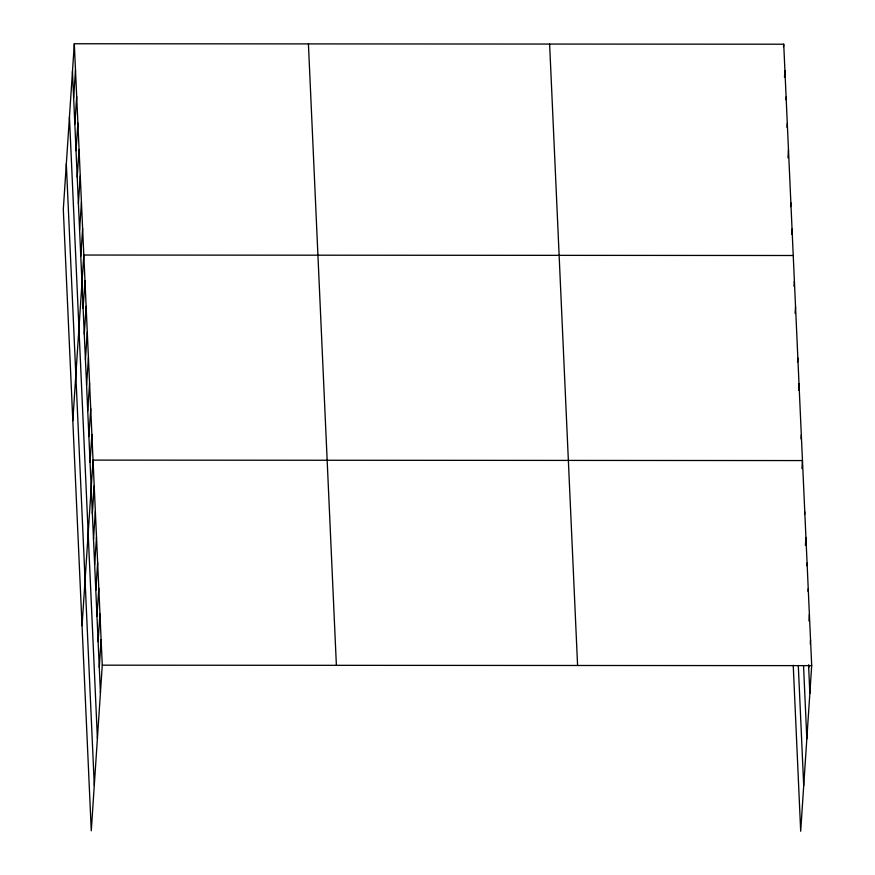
<?xml version="1.0" encoding="UTF-8"?>
<svg xmlns="http://www.w3.org/2000/svg" width="875" height="875" viewBox="0 0 875 875"><rect width="100%" height="100%" fill="white"/><g stroke="black" fill="none" stroke-linecap="round" stroke-linejoin="round"><path stroke-width="1.31" d="M74.309 43.75L63.306 209.366L91.273 830.791L102.266 665.175L74.309 43.75L783.727 44.209L811.694 665.634L800.691 831.25L793.231 665.306M73.653 97.923L75.491 70.164M74.845 124.327L76.683 96.567M76.027 150.741L77.875 122.981M77.219 177.155L79.056 149.395M78.4 203.569L80.248 175.798M79.592 229.972L81.441 202.213M80.784 256.386L82.622 228.627M72.811 420.645L83.814 255.041L793.242 255.5M83.125 308.427L84.963 280.667M84.273 334.064L86.122 306.305M85.433 359.702L87.27 331.942M86.581 385.328L88.43 357.569M87.741 410.966L89.578 383.206M88.889 436.603L90.737 408.844M90.048 462.23L91.886 434.47M82.042 625.723L93.045 460.108L802.462 460.567L801.938 468.497M92.356 513.505L94.194 485.745M93.505 539.131L95.353 511.372M94.653 564.769L96.502 537.009M95.812 590.406L97.65 562.647M96.961 616.033L98.809 588.273M98.12 641.67L99.958 613.911M99.269 667.308L101.117 639.548M783.552 46.856L783.727 44.209M784.481 77.23L784.919 70.623M785.936 99.673L786.111 97.027M787.03 127.411L787.292 123.441M787.959 157.784L788.484 149.855M790.595 206.642L790.858 202.672M791.7 234.369L792.05 229.086M794.041 286.42L794.391 281.127M795.102 313.37L795.55 306.764M797.584 361.998L797.847 358.028M798.569 390.272L799.006 383.666M801.052 438.9L801.314 434.93M804.595 514.478L804.77 511.831M805.394 545.398L805.93 537.469M806.903 565.742L807.078 563.106M808.052 591.38L808.238 588.733M808.948 620.977L809.386 614.37M808.697 667.767L808.872 665.12M810.272 643.967L810.534 640.008M102.266 665.175L811.694 665.634M808.577 665.066L809.845 693.394M803.545 666.039L806.827 738.894M798.306 665.689L803.709 785.761M549.62 44.056L577.588 665.481M308.416 43.903L336.383 665.328M72.461 71.509L100.428 692.934M69.442 116.998L97.398 738.423M66.325 163.877L94.292 785.302"/></g></svg>
